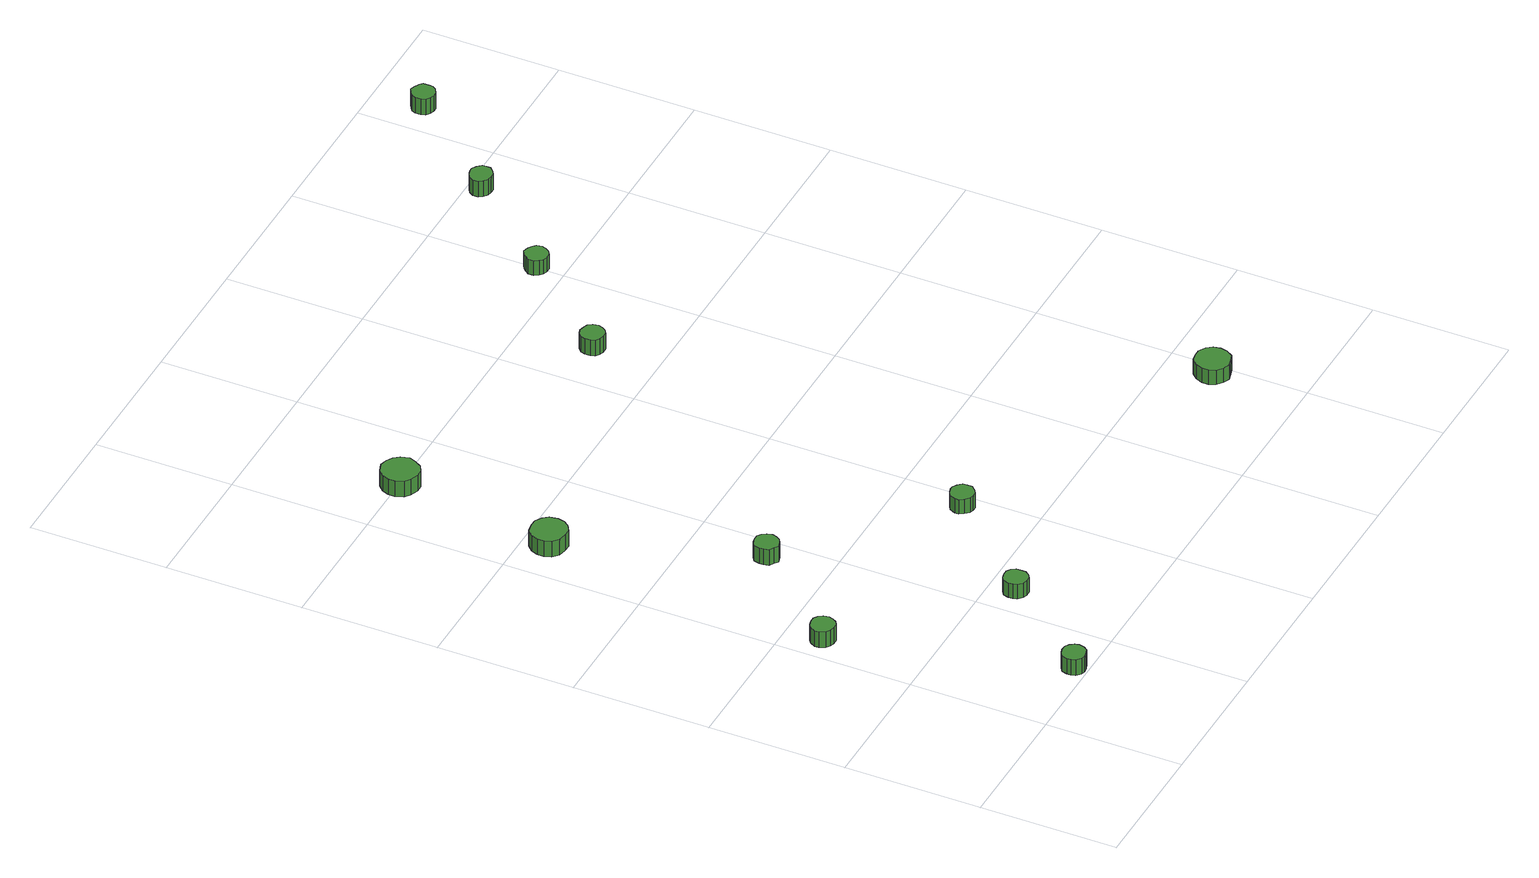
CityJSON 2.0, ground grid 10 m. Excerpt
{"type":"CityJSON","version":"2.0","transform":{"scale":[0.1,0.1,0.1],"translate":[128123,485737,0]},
"CityObjects":{
"tree1":{"type":"SolitaryVegetationObject","attributes":{"function":"something"},"geometry":[{"type":"MultiSurface","lod":"1","boundaries":[[[0,1,2,3,4,5,6,7,8,9,10,11,12,13,14]],[[15,16,17,18,19,20,21,22,23,24,25,26,27,28,29]],[[0,29,28,1]],[[1,28,27,2]],[[2,27,26,3]],[[3,26,25,4]],[[4,25,24,5]],[[5,24,23,6]],[[6,23,22,7]],[[7,22,21,8]],[[8,21,20,9]],[[9,20,19,10]],[[10,19,18,11]],[[11,18,17,12]],[[12,17,16,13]],[[13,16,15,14]],[[14,15,29,0]]]}]},
"tree2":{"type":"SolitaryVegetationObject","attributes":{"function":"something"},"geometry":[{"type":"MultiSurface","lod":"1","boundaries":[[[30,31,32,33,34,35,36,37,38,39,40,41,42,43,44]],[[45,46,47,48,49,50,51,52,53,54,55,56,57,58,59]],[[30,59,58,31]],[[31,58,57,32]],[[32,57,56,33]],[[33,56,55,34]],[[34,55,54,35]],[[35,54,53,36]],[[36,53,52,37]],[[37,52,51,38]],[[38,51,50,39]],[[39,50,49,40]],[[40,49,48,41]],[[41,48,47,42]],[[42,47,46,43]],[[43,46,45,44]],[[44,45,59,30]]]}]},
"tree3":{"type":"SolitaryVegetationObject","attributes":{"function":"something"},"geometry":[{"type":"MultiSurface","lod":"1","boundaries":[[[60,61,62,63,64,65,66,67,68,69,70,71,72,73,74]],[[75,76,77,78,79,80,81,82,83,84,85,86,87,88,89]],[[60,89,88,61]],[[61,88,87,62]],[[62,87,86,63]],[[63,86,85,64]],[[64,85,84,65]],[[65,84,83,66]],[[66,83,82,67]],[[67,82,81,68]],[[68,81,80,69]],[[69,80,79,70]],[[70,79,78,71]],[[71,78,77,72]],[[72,77,76,73]],[[73,76,75,74]],[[74,75,89,60]]]}]},
"tree4":{"type":"SolitaryVegetationObject","attributes":{"function":"something"},"geometry":[{"type":"MultiSurface","lod":"1","boundaries":[[[90,91,92,93,94,95,96,97,98,99,100,101,102,103,104]],[[105,106,107,108,109,110,111,112,113,114,115,116,117,118,119]],[[90,119,118,91]],[[91,118,117,92]],[[92,117,116,93]],[[93,116,115,94]],[[94,115,114,95]],[[95,114,113,96]],[[96,113,112,97]],[[97,112,111,98]],[[98,111,110,99]],[[99,110,109,100]],[[100,109,108,101]],[[101,108,107,102]],[[102,107,106,103]],[[103,106,105,104]],[[104,105,119,90]]]}]},
"tree5":{"type":"SolitaryVegetationObject","attributes":{"function":"something"},"geometry":[{"type":"MultiSurface","lod":"1","boundaries":[[[120,121,122,123,124,125,126,127,128,129,130,131,132,133,134]],[[135,136,137,138,139,140,141,142,143,144,145,146,147,148,149]],[[120,149,148,121]],[[121,148,147,122]],[[122,147,146,123]],[[123,146,145,124]],[[124,145,144,125]],[[125,144,143,126]],[[126,143,142,127]],[[127,142,141,128]],[[128,141,140,129]],[[129,140,139,130]],[[130,139,138,131]],[[131,138,137,132]],[[132,137,136,133]],[[133,136,135,134]],[[134,135,149,120]]]}]},
"tree6":{"type":"SolitaryVegetationObject","attributes":{"function":"something"},"geometry":[{"type":"MultiSurface","lod":"1","boundaries":[[[150,151,152,153,154,155,156,157,158,159,160,161,162,163,164]],[[165,166,167,168,169,170,171,172,173,174,175,176,177,178,179]],[[150,179,178,151]],[[151,178,177,152]],[[152,177,176,153]],[[153,176,175,154]],[[154,175,174,155]],[[155,174,173,156]],[[156,173,172,157]],[[157,172,171,158]],[[158,171,170,159]],[[159,170,169,160]],[[160,169,168,161]],[[161,168,167,162]],[[162,167,166,163]],[[163,166,165,164]],[[164,165,179,150]]]}]},
"tree7":{"type":"SolitaryVegetationObject","attributes":{"function":"something"},"geometry":[{"type":"MultiSurface","lod":"1","boundaries":[[[180,181,182,183,184,185,186,187,188,189,190,191,192,193,194]],[[195,196,197,198,199,200,201,202,203,204,205,206,207,208,209]],[[180,209,208,181]],[[181,208,207,182]],[[182,207,206,183]],[[183,206,205,184]],[[184,205,204,185]],[[185,204,203,186]],[[186,203,202,187]],[[187,202,201,188]],[[188,201,200,189]],[[189,200,199,190]],[[190,199,198,191]],[[191,198,197,192]],[[192,197,196,193]],[[193,196,195,194]],[[194,195,209,180]]]}]},
"tree8":{"type":"SolitaryVegetationObject","attributes":{"function":"something"},"geometry":[{"type":"MultiSurface","lod":"1","boundaries":[[[210,211,212,213,214,215,216,217,218,219,220,221,222,223,224]],[[225,226,227,228,229,230,231,232,233,234,235,236,237,238,239]],[[210,239,238,211]],[[211,238,237,212]],[[212,237,236,213]],[[213,236,235,214]],[[214,235,234,215]],[[215,234,233,216]],[[216,233,232,217]],[[217,232,231,218]],[[218,231,230,219]],[[219,230,229,220]],[[220,229,228,221]],[[221,228,227,222]],[[222,227,226,223]],[[223,226,225,224]],[[224,225,239,210]]]}]},
"tree9":{"type":"SolitaryVegetationObject","attributes":{"function":"something"},"geometry":[{"type":"MultiSurface","lod":"1","boundaries":[[[240,241,242,243,244,245,246,247,248,249,250,251,252,253,254]],[[255,256,257,258,259,260,261,262,263,264,265,266,267,268,269]],[[240,269,268,241]],[[241,268,267,242]],[[242,267,266,243]],[[243,266,265,244]],[[244,265,264,245]],[[245,264,263,246]],[[246,263,262,247]],[[247,262,261,248]],[[248,261,260,249]],[[249,260,259,250]],[[250,259,258,251]],[[251,258,257,252]],[[252,257,256,253]],[[253,256,255,254]],[[254,255,269,240]]]}]},
"tree10":{"type":"SolitaryVegetationObject","attributes":{"function":"something"},"geometry":[{"type":"MultiSurface","lod":"1","boundaries":[[[270,271,272,273,274,275,276,277,278,279,280,281,282,283,284]],[[285,286,287,288,289,290,291,292,293,294,295,296,297,298,299]],[[270,299,298,271]],[[271,298,297,272]],[[272,297,296,273]],[[273,296,295,274]],[[274,295,294,275]],[[275,294,293,276]],[[276,293,292,277]],[[277,292,291,278]],[[278,291,290,279]],[[279,290,289,280]],[[280,289,288,281]],[[281,288,287,282]],[[282,287,286,283]],[[283,286,285,284]],[[284,285,299,270]]]}]},
"tree11":{"type":"SolitaryVegetationObject","attributes":{"function":"something"},"geometry":[{"type":"MultiSurface","lod":"1","boundaries":[[[300,301,302,303,304,305,306,307,308,309,310,311,312,313,314]],[[315,316,317,318,319,320,321,322,323,324,325,326,327,328,329]],[[300,329,328,301]],[[301,328,327,302]],[[302,327,326,303]],[[303,326,325,304]],[[304,325,324,305]],[[305,324,323,306]],[[306,323,322,307]],[[307,322,321,308]],[[308,321,320,309]],[[309,320,319,310]],[[310,319,318,311]],[[311,318,317,312]],[[312,317,316,313]],[[313,316,315,314]],[[314,315,329,300]]]}]},
"tree12":{"type":"SolitaryVegetationObject","attributes":{"function":"something"},"geometry":[{"type":"MultiSurface","lod":"1","boundaries":[[[330,331,332,333,334,335,336,337,338,339,340,341,342,343,344]],[[345,346,347,348,349,350,351,352,353,354,355,356,357,358,359]],[[330,359,358,331]],[[331,358,357,332]],[[332,357,356,333]],[[333,356,355,334]],[[334,355,354,335]],[[335,354,353,336]],[[336,353,352,337]],[[337,352,351,338]],[[338,351,350,339]],[[339,350,349,340]],[[340,349,348,341]],[[341,348,347,342]],[[342,347,346,343]],[[343,346,345,344]],[[344,345,359,330]]]}]}
},
"vertices":[
[72,10,18],[71,13,18],[69,16,18],[66,18,18],[62,18,18],[59,17,18],[56,15,18],[55,11,18],[55,8,18],[56,5,18],[59,2,18],[62,1,18],[66,2,18],[69,3,18],[71,6,18],[71,6,5],[69,3,5],[66,2,5],[62,1,5],[59,2,5],[56,5,5],[55,8,5],[55,11,5],[56,15,5],[59,17,5],[62,18,5],[66,18,5],[69,16,5],[71,13,5],[72,10,5],
[26,172,19],[25,176,19],[23,179,19],[20,181,19],[16,181,19],[13,180,19],[10,178,19],[8,174,19],[8,171,19],[10,167,19],[13,165,19],[16,164,19],[20,164,19],[23,166,19],[25,169,19],[25,169,6],[23,166,6],[20,164,6],[16,164,6],[13,165,6],[10,167,6],[8,171,6],[8,174,6],[10,178,6],[13,180,6],[16,181,6],[20,181,6],[23,179,6],[25,176,6],[26,172,6],
[129,81,17],[129,84,17],[127,87,17],[124,89,17],[120,89,17],[117,88,17],[114,86,17],[113,82,17],[113,79,17],[114,76,17],[117,73,17],[120,72,17],[124,72,17],[127,74,17],[129,77,17],[129,77,5],[127,74,5],[124,72,5],[120,72,5],[117,73,5],[114,76,5],[113,79,5],[113,82,5],[114,86,5],[117,88,5],[120,89,5],[124,89,5],[127,87,5],[129,84,5],[129,81,5],
[45,381,18],[44,387,18],[41,391,18],[36,394,18],[31,394,18],[25,393,18],[21,389,18],[19,384,18],[19,379,18],[21,374,18],[25,370,18],[31,369,18],[36,369,18],[41,372,18],[44,376,18],[44,376,5],[41,372,5],[36,369,5],[31,369,5],[25,370,5],[21,374,5],[19,379,5],[19,384,5],[21,389,5],[25,393,5],[31,394,5],[36,394,5],[41,391,5],[44,387,5],[45,381,5],
[89,244,20],[88,248,20],[86,251,20],[83,253,20],[79,253,20],[76,252,20],[73,250,20],[72,246,20],[72,243,20],[73,239,20],[76,237,20],[79,235,20],[83,236,20],[86,238,20],[88,241,20],[88,241,7],[86,238,7],[83,236,7],[79,235,7],[76,237,7],[73,239,7],[72,243,7],[72,246,7],[73,250,7],[76,252,7],[79,253,7],[83,253,7],[86,251,7],[88,248,7],[89,244,7],
[63,499,17],[61,505,17],[58,509,17],[53,512,17],[48,513,17],[42,511,17],[38,507,17],[36,502,17],[36,497,17],[38,491,17],[42,488,17],[48,486,17],[53,486,17],[58,489,17],[61,494,17],[61,494,4],[58,489,4],[53,486,4],[48,486,4],[42,488,4],[38,491,4],[36,497,4],[36,502,4],[38,507,4],[42,511,4],[48,513,4],[53,512,4],[58,509,4],[61,505,4],[63,499,4],
[197,153,17],[197,156,17],[194,159,17],[191,161,17],[188,161,17],[185,160,17],[182,158,17],[180,154,17],[180,151,17],[182,148,17],[185,145,17],[188,144,17],[191,144,17],[194,146,17],[197,149,17],[197,149,5],[194,146,5],[191,144,5],[188,144,5],[185,145,5],[182,148,5],[180,151,5],[180,154,5],[182,158,5],[185,160,5],[188,161,5],[191,161,5],[194,159,5],[197,156,5],[197,153,5],
[246,448,18],[245,452,18],[243,455,18],[240,456,18],[236,457,18],[233,456,18],[230,453,18],[229,450,18],[229,446,18],[230,443,18],[233,441,18],[236,440,18],[240,440,18],[243,442,18],[245,445,18],[245,445,5],[243,442,5],[240,440,5],[236,440,5],[233,441,5],[230,443,5],[229,446,5],[229,450,5],[230,453,5],[233,456,5],[236,457,5],[240,456,5],[243,455,5],[245,452,5],[246,448,5],
[404,66,17],[403,71,17],[400,75,17],[395,78,17],[390,78,17],[385,77,17],[381,73,17],[379,68,17],[379,63,17],[381,58,17],[385,55,17],[390,53,17],[395,54,17],[400,56,17],[403,61,17],[403,61,5],[400,56,5],[395,54,5],[390,53,5],[385,55,5],[381,58,5],[379,63,5],[379,68,5],[381,73,5],[385,77,5],[390,78,5],[395,78,5],[400,75,5],[403,71,5],[404,66,5],
[307,519,18],[306,523,18],[304,525,18],[301,527,18],[297,528,18],[294,526,18],[292,524,18],[290,521,18],[290,517,18],[292,514,18],[294,512,18],[297,511,18],[301,511,18],[304,513,18],[306,516,18],[306,516,6],[304,513,6],[301,511,6],[297,511,6],[294,512,6],[292,514,6],[290,517,6],[290,521,6],[292,524,6],[294,526,6],[297,528,6],[301,527,6],[304,525,6],[306,523,6],[307,519,6],
[369,590,18],[369,593,18],[366,596,18],[363,598,18],[360,598,18],[357,597,18],[354,595,18],[352,592,18],[352,588,18],[354,585,18],[357,583,18],[360,582,18],[363,582,18],[366,584,18],[369,587,18],[369,587,5],[366,584,5],[363,582,5],[360,582,5],[357,583,5],[354,585,5],[352,588,5],[352,592,5],[354,595,5],[357,597,5],[360,598,5],[363,598,5],[366,596,5],[369,593,5],[369,590,5],
[432,663,18],[432,667,18],[430,669,18],[426,671,18],[423,672,18],[420,670,18],[417,668,18],[416,665,18],[416,661,18],[417,658,18],[420,656,18],[423,655,18],[426,655,18],[430,657,18],[432,660,18],[432,660,5],[430,657,5],[426,655,5],[423,655,5],[420,656,5],[417,658,5],[416,661,5],[416,665,5],[417,668,5],[420,670,5],[423,672,5],[426,671,5],[430,669,5],[432,667,5],[432,663,5]
]}
